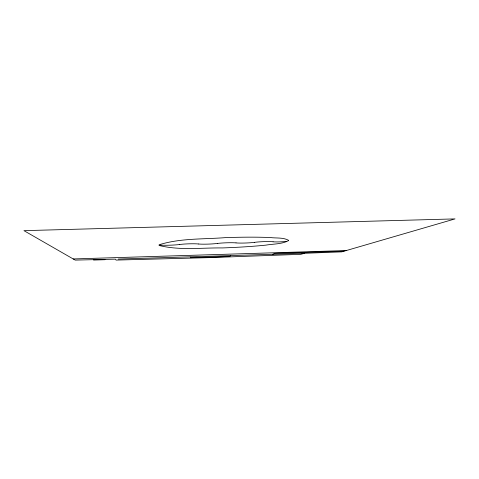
<?xml version="1.0" encoding="UTF-8"?>
<svg xmlns="http://www.w3.org/2000/svg" width="479" height="479" viewBox="0 0 479 479"><rect width="100%" height="100%" fill="white"/><g stroke="black" fill="none" stroke-linecap="round" stroke-linejoin="round"><path stroke-width="0.72" d="M190.78 257.103L190.349 257.702L229.627 256.487L230.543 255.87M272.425 254.451L274.946 253.337L344.018 251.206L455.05 218.897L23.95 230.656L75.203 260.103L115.517 259.145L116.02 260.085L208.94 257.636L300.86 254.325L304.452 253.295L341.761 251.864L344.018 251.206M304.452 253.295L118.205 259.061M73.191 258.947L346.287 250.547M93.381 259.684L93.603 260.061L104.943 259.708L104.871 259.384M179.326 244.547A12.538 1.006 -1.8 0 1 159.98 245.122M179.374 244.553A10.903 0.862 -1.9 0 1 189.127 243.823A10.903 0.862 -1.9 0 1 198.39 243.991M217.454 243.428A11.418 0.916 -2 0 1 198.45 243.985M217.496 243.428A11.604 0.91 -2.1 0 1 235.991 242.883M254.624 242.332A11.089 0.886 -2.2 0 1 236.039 242.883M254.678 242.332A10.73 0.838 -2.3 0 1 273.054 241.793M286.532 241.398A8.371 0.659 -2.4 0 1 273.102 241.793M288.544 240.302L288.508 240.638C281.718 244.296 273.293 243.829 265.809 245.134C251.373 246.595 236.883 247.409 222.388 247.936C201.425 247.679 179.475 250.601 159.058 245.452L159.1 244.775C180.26 238.087 203.395 239.368 225.405 237.626C240.374 237.141 255.361 236.925 270.33 237.542C276.281 238.338 283.215 237.297 288.544 240.302"/></g></svg>
